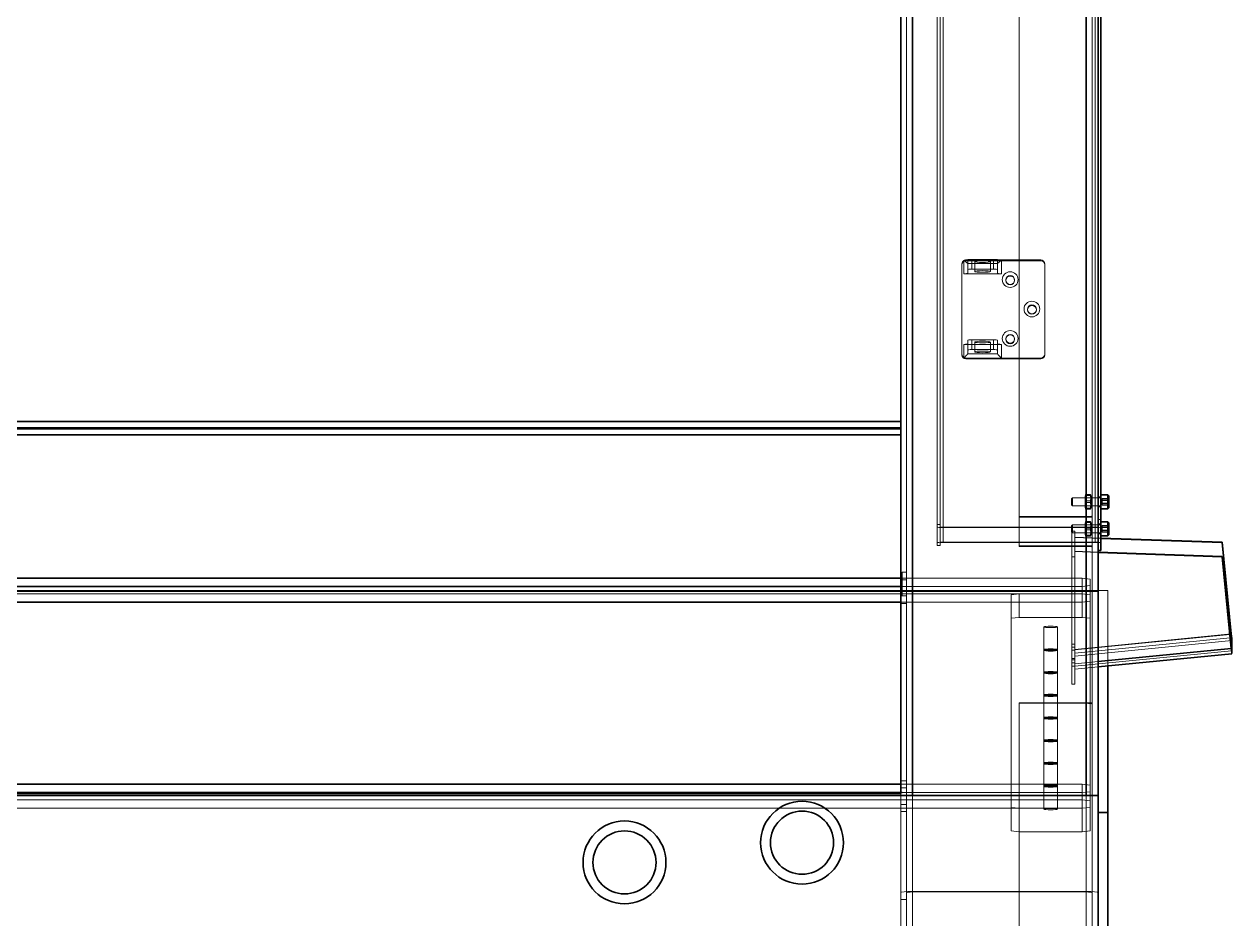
# Model space of a CAD drawing. Header units: millimetres. Extents: x 6115 to 12360, y 7255 to 12668.
# Drawn here: x 6621 to 7233, y 7564 to 8017 of the extents above; entities that cross this region are included whole.
import ezdxf

# ---------------------------------------------------------------- set-up
doc = ezdxf.new("R2010")
doc.units = ezdxf.units.MM
doc.layers.add('外形線', color=7, linetype='Continuous', lineweight=50)

msp = doc.modelspace()

# ---------------------------------------------------------------- linework, layer by layer
at = {"layer": '外形線', "linetype": 'Continuous', "lineweight": 35}
for p, q in [((7071.61, 10324.32), (7071.61, 7626.32)), ((7159.61, 7626.32), (7159.61, 10324.32)), ((7165.61, 10324.95), (7165.61, 7626.32)), ((7167.11, 7750.48), (7167.11, 10236.79)), ((7065.61, 7630.18), (7065.61, 10013.32)), ((6324.61, 7815.93), (7065.61, 7815.93)), ((6324.61, 7815.91), (7065.61, 7815.91)), ((6324.61, 7812.15), (7065.61, 7812.15)), ((6324.61, 7809.16), (7065.61, 7809.16)), ((7167.11, 7778.67), (7170.61, 7778.67)), ((7170.61, 7778.65), (7170.61, 7778.67)), ((7171.11, 7778.17), (7170.61, 7778.67)), ((7170.61, 7771.67), (7170.61, 7778.65)), ((7171.11, 7778.17), (7171.11, 7778.16)), ((7171.11, 7778.16), (7171.11, 7772.17)), ((7167.11, 7771.67), (7170.61, 7771.67)), ((7171.11, 7772.17), (7170.61, 7771.67)), ((7167.11, 7764.97), (7170.61, 7764.97)), ((7170.61, 7757.97), (7170.61, 7764.97)), ((7171.11, 7764.47), (7170.61, 7764.97)), ((7171.11, 7764.47), (7171.11, 7758.47)), ((7167.11, 7757.97), (7170.61, 7757.97)), ((7167.11, 7756.78), (7228.47, 7754.66)), ((7228.47, 7754.5), (7167.11, 7756.62)), ((7171.11, 7758.47), (7170.61, 7757.97)), ((7167.11, 7750.48), (7165.61, 7750.48)), ((7165.61, 7749.67), (7228.47, 7747.5)), ((7228.47, 7747.34), (7165.61, 7749.51)), ((7228.47, 7754.66), (7233.15, 7708.15)), ((7228.47, 7754.66), (7228.47, 7754.5)), ((7233.15, 7707.99), (7228.47, 7754.5)), ((7228.47, 7747.5), (7233.15, 7700.99)), ((7228.47, 7747.5), (7228.47, 7747.34)), ((7233.15, 7700.83), (7228.47, 7747.34)), ((6324.61, 7736.45), (7065.61, 7736.45)), ((7065.61, 7732.27), (6324.61, 7732.27)), ((6324.61, 7724.31), (7065.61, 7724.31)), ((7232.45, 7707.92), (7233.15, 7707.99)), ((7165.61, 7694.12), (7233.15, 7700.83)), ((7233.29, 7706.35), (7232.61, 7706.28)), ((7233.29, 7699.66), (7233.29, 7706.35)), ((7233.44, 7704.87), (7233.44, 7698.18)), ((7165.61, 7691.42), (7233.44, 7698.16)), ((7233.29, 7699.66), (7233.29, 7699.66)), ((7170.61, 7691.91), (7170.61, 7617.63)), ((7066.43, 7627.74), (6323.78, 7627.74)), ((6324.61, 7631.92), (7065.61, 7631.92)), ((7065.61, 7628.06), (7065.61, 7630.18)), ((6224.61, 7626.32), (7165.61, 7626.32)), ((7165.61, 7626.32), (7165.61, 7414.32)), ((7165.61, 7414.32), (7165.61, 7617.63)), ((7165.61, 7617.63), (7170.61, 7617.63)), ((7170.61, 7617.63), (7170.61, 7414.32))]:
    msp.add_line(p, q, dxfattribs=at).dxf.unprotected_set("ltscale", 0)
at = {"layer": '外形線', "linetype": 'Continuous', "lineweight": 18}
for p, q in [((7162.61, 7489.32), (7162.61, 10324.95)), ((7068.61, 10280.74), (7068.61, 7630.18)), ((7125.61, 7752.55), (7125.61, 10282.55)), ((7087.11, 10240.81), (7087.11, 7754.51)), ((7164.11, 7754.51), (7164.11, 10240.81)), ((7084.11, 7753.09), (7084.11, 10239.4)), ((7085.61, 7753.09), (7085.61, 10239.4)), ((7097.61, 7890.84), (7097.61, 7897.53)), ((7098.61, 7897.38), (7098.61, 7897.8)), ((7116.61, 7897.8), (7098.61, 7897.8)), ((7098.61, 7897.38), (7136.61, 7897.38)), ((7099.61, 7896.02), (7099.61, 7897.9)), ((7101.61, 7898.11), (7112.61, 7898.11)), ((7101.61, 7898.11), (7101.61, 7893.14)), ((7103.11, 7896.96), (7103.11, 7891.99)), ((7111.11, 7896.96), (7111.11, 7891.99)), ((7112.61, 7893.14), (7112.61, 7898.11)), ((7114.61, 7897.9), (7114.61, 7896.02)), ((7116.61, 7897.8), (7116.61, 7890.84)), ((7136.61, 7897.8), (7116.61, 7897.8)), ((7136.61, 7897.8), (7136.61, 7897.38)), ((7096.61, 7895.81), (7096.61, 7895.39)), ((7096.61, 7849.64), (7096.61, 7895.39)), ((7097.61, 7890.84), (7116.61, 7890.84)), ((7114.62, 7896.01), (7099.59, 7896.01)), ((7099.61, 7896.02), (7099.61, 7891.05)), ((7114.61, 7896.02), (7099.61, 7896.02)), ((7112.61, 7893.14), (7101.61, 7893.14)), ((7114.61, 7891.05), (7114.61, 7896.02)), ((7138.61, 7895.39), (7138.61, 7895.81)), ((7138.61, 7895.39), (7138.61, 7849.64)), ((7118.86, 7887.44), (7118.86, 7887.67)), ((7123.36, 7887.44), (7123.36, 7887.67)), ((7129.86, 7872.52), (7129.86, 7872.75)), ((7134.36, 7872.52), (7134.36, 7872.75)), ((7116.61, 7855.03), (7097.61, 7855.03)), ((7097.61, 7848.34), (7097.61, 7855.03)), ((7099.61, 7855.24), (7099.61, 7857.12)), ((7099.61, 7855.24), (7099.61, 7850.27)), ((7101.61, 7857.33), (7112.61, 7857.33)), ((7101.61, 7857.33), (7101.61, 7852.36)), ((7103.11, 7856.18), (7103.11, 7851.21)), ((7111.11, 7856.18), (7111.11, 7851.21)), ((7112.61, 7852.36), (7112.61, 7857.33)), ((7114.61, 7857.12), (7114.61, 7855.24)), ((7114.61, 7850.27), (7114.61, 7855.24)), ((7116.61, 7855.03), (7116.61, 7848.07)), ((7118.86, 7857.6), (7118.86, 7857.83)), ((7123.36, 7857.6), (7123.36, 7857.83)), ((7098.61, 7848.07), (7116.61, 7848.07)), ((7098.61, 7848.07), (7098.61, 7847.65)), ((7136.61, 7847.65), (7098.61, 7847.65)), ((7099.61, 7850.27), (7114.61, 7850.27)), ((7112.61, 7852.36), (7101.61, 7852.36)), ((7116.61, 7848.07), (7136.61, 7848.07)), ((7136.61, 7847.65), (7136.61, 7848.07)), ((6324.61, 7812.93), (7065.61, 7812.93)), ((6324.61, 7812.93), (7065.61, 7812.93)), ((6324.61, 7812.35), (7065.61, 7812.35)), ((6324.61, 7812.04), (7065.61, 7812.04)), ((7152.11, 7776.67), (7152.61, 7777.17)), ((7152.11, 7773.67), (7152.11, 7776.67)), ((7152.11, 7776.67), (7152.11, 7776.67)), ((7152.61, 7777.17), (7152.61, 7777.16)), ((7167.11, 7777.17), (7152.61, 7777.17)), ((7152.61, 7777.16), (7152.61, 7773.17)), ((7159.11, 7778.04), (7159.28, 7778.69)), ((7159.11, 7778.04), (7159.11, 7778.02)), ((7159.11, 7778.02), (7159.11, 7772.31)), ((7162.11, 7777.17), (7159.11, 7777.17)), ((7161.79, 7778.87), (7159.42, 7778.87)), ((7161.79, 7778.44), (7159.42, 7778.44)), ((7161.79, 7775.6), (7159.42, 7775.6)), ((7161.79, 7774.75), (7159.42, 7774.75)), ((7162.11, 7778.04), (7161.93, 7778.69)), ((7162.11, 7778.02), (7162.11, 7778.04)), ((7162.11, 7772.31), (7162.11, 7778.02)), ((7167.11, 7777.67), (7165.61, 7777.67)), ((7167.77, 7776.9), (7167.77, 7775.88)), ((7171.11, 7776.9), (7167.77, 7776.9)), ((7171.11, 7776.19), (7167.77, 7776.19)), ((7167.77, 7775.88), (7167.77, 7774.16)), ((7171.11, 7775.88), (7167.77, 7775.88)), ((7171.11, 7774.47), (7167.77, 7774.47)), ((7171.11, 7774.16), (7167.77, 7774.16)), ((7167.77, 7774.16), (7167.77, 7773.45)), ((7152.11, 7773.67), (7152.61, 7773.17)), ((7167.11, 7773.17), (7152.61, 7773.17)), ((7162.11, 7773.17), (7159.11, 7773.17)), ((7159.11, 7772.31), (7159.28, 7771.65)), ((7161.79, 7771.9), (7159.42, 7771.9)), ((7161.79, 7771.48), (7159.42, 7771.48)), ((7162.11, 7772.31), (7161.93, 7771.65)), ((7167.11, 7772.67), (7165.61, 7772.67)), ((7171.11, 7773.45), (7167.77, 7773.45)), ((7085.61, 7763.66), (7084.11, 7763.66)), ((7164.11, 7762.25), (7087.11, 7762.25)), ((7087.11, 7762.09), (7164.11, 7762.09)), ((7125.61, 7767.65), (7159.61, 7767.65)), ((7159.61, 7767.34), (7125.61, 7767.34)), ((7152.11, 7762.97), (7152.61, 7763.47)), ((7152.11, 7759.97), (7152.11, 7762.97)), ((7152.61, 7763.47), (7152.61, 7759.47)), ((7167.11, 7763.47), (7152.61, 7763.47)), ((7159.11, 7764.34), (7159.28, 7764.99)), ((7159.11, 7764.34), (7159.11, 7758.61)), ((7162.11, 7763.47), (7159.11, 7763.47)), ((7161.79, 7765.16), (7159.42, 7765.16)), ((7161.79, 7764.74), (7159.42, 7764.74)), ((7161.79, 7761.89), (7159.42, 7761.89)), ((7162.11, 7764.34), (7161.93, 7764.99)), ((7162.11, 7758.61), (7162.11, 7764.34)), ((7167.11, 7766.27), (7165.61, 7766.27)), ((7167.11, 7763.97), (7165.61, 7763.97)), ((7167.77, 7763.19), (7167.77, 7762.18)), ((7171.11, 7763.19), (7167.77, 7763.19)), ((7171.11, 7762.49), (7167.77, 7762.49)), ((7167.77, 7762.18), (7167.77, 7760.45)), ((7171.11, 7762.18), (7167.77, 7762.18)), ((7152.11, 7759.97), (7152.61, 7759.47)), ((7152.34, 7760.32), (7152.34, 7747.36)), ((7152.34, 7760.32), (7153.84, 7760.32)), ((7167.11, 7759.47), (7152.61, 7759.47)), ((7153.84, 7747.36), (7153.84, 7760.32)), ((7153.84, 7757.08), (7153.84, 7757.23)), ((7153.84, 7757.23), (7167.11, 7756.78)), ((7167.11, 7756.62), (7153.84, 7757.08)), ((7162.11, 7759.47), (7159.11, 7759.47)), ((7159.11, 7758.61), (7159.28, 7757.95)), ((7161.79, 7761.05), (7159.42, 7761.05)), ((7161.79, 7758.2), (7159.42, 7758.2)), ((7161.79, 7757.78), (7159.42, 7757.78)), ((7162.11, 7758.61), (7161.93, 7757.95)), ((7167.11, 7758.97), (7165.61, 7758.97)), ((7171.11, 7760.77), (7167.77, 7760.77)), ((7167.77, 7760.45), (7167.77, 7759.75)), ((7171.11, 7760.45), (7167.77, 7760.45)), ((7171.11, 7759.75), (7167.77, 7759.75)), ((7085.61, 7753.09), (7084.11, 7753.09)), ((7087.11, 7754.66), (7164.11, 7754.66)), ((7164.11, 7754.51), (7087.11, 7754.51)), ((7159.61, 7752.86), (7125.61, 7752.86)), ((7125.61, 7752.55), (7159.61, 7752.55)), ((7153.84, 7749.92), (7153.84, 7750.07)), ((7153.84, 7750.07), (7165.61, 7749.67)), ((7165.61, 7749.51), (7153.84, 7749.92)), ((7152.34, 7747.36), (7152.34, 7682.71)), ((7152.34, 7747.36), (7153.84, 7747.36)), ((7153.84, 7682.71), (7153.84, 7747.36)), ((7066.41, 7739.44), (7068.61, 7739.44)), ((7066.41, 7739.44), (7066.41, 7727.5)), ((7065.61, 7736.45), (7157.61, 7736.45)), ((7068.61, 7735.57), (7065.61, 7735.57)), ((7157.61, 7732.27), (7065.61, 7732.27)), ((7157.61, 7732.27), (7157.61, 7736.45)), ((7157.61, 7736.45), (7161.61, 7736.03)), ((7161.61, 7732.69), (7157.61, 7732.27)), ((7157.61, 7732.27), (7157.61, 7724.31)), ((7161.61, 7736.03), (7161.61, 7732.69)), ((7161.61, 7724.73), (7161.61, 7732.69)), ((6224.61, 7730.27), (7165.61, 7730.27)), ((7165.61, 7729.75), (6224.61, 7729.75)), ((7157.61, 7728.5), (6230.61, 7728.5)), ((7066.41, 7727.5), (7068.61, 7727.5)), ((7121.61, 7728.08), (7125.61, 7728.5)), ((7121.61, 7620.2), (7121.61, 7728.08)), ((7125.61, 7728.5), (7157.61, 7728.5)), ((7125.61, 7728.5), (7125.61, 7716.56)), ((7161.61, 7728.08), (7157.61, 7728.5)), ((7157.61, 7728.5), (7161.61, 7728.08)), ((7170.61, 7730.27), (7165.61, 7730.27)), ((7170.61, 7730.27), (7170.61, 7691.91)), ((7065.61, 7724.31), (7157.61, 7724.31)), ((7065.61, 7723.63), (7068.61, 7723.63)), ((7157.61, 7724.31), (7161.61, 7724.73)), ((7157.61, 7716.56), (7157.61, 7724.31)), ((7161.61, 7724.73), (7161.61, 7631.51)), ((7125.61, 7716.56), (7121.61, 7716.14)), ((7157.61, 7716.56), (7125.61, 7716.56)), ((7161.61, 7716.14), (7157.61, 7716.56)), ((7138.21, 7700.27), (7138.21, 7711.77)), ((7145.01, 7700.27), (7145.01, 7711.77)), ((7233.15, 7708.15), (7153.84, 7700.26)), ((7153.84, 7700.11), (7232.45, 7707.92)), ((7152.34, 7703.03), (7153.84, 7703.03)), ((7152.34, 7701.46), (7153.84, 7701.46)), ((7232.61, 7706.28), (7153.84, 7698.45)), ((7153.84, 7696.95), (7233.44, 7704.87)), ((7233.15, 7700.99), (7153.84, 7693.1)), ((7138.21, 7688.77), (7138.21, 7700.27)), ((7145.01, 7688.77), (7145.01, 7700.27)), ((7152.34, 7699.89), (7153.84, 7699.89)), ((7152.34, 7695.67), (7153.84, 7695.67)), ((7152.34, 7695.03), (7153.84, 7695.03)), ((7153.84, 7691.76), (7233.29, 7699.66)), ((7153.84, 7691.75), (7233.29, 7699.65)), ((7233.44, 7698.18), (7153.84, 7690.26)), ((7138.21, 7677.28), (7138.21, 7688.77)), ((7145.01, 7677.28), (7145.01, 7688.77)), ((7152.34, 7693.46), (7153.84, 7693.46)), ((7152.34, 7691.89), (7153.84, 7691.89)), ((7153.84, 7692.95), (7165.61, 7694.12)), ((7153.84, 7690.25), (7165.61, 7691.42)), ((7152.34, 7682.71), (7153.84, 7682.71)), ((7138.21, 7665.78), (7138.21, 7677.28)), ((7145.01, 7665.78), (7145.01, 7677.28)), ((7125.61, 7672.99), (7125.61, 7673.3)), ((7125.61, 7673.3), (7159.61, 7673.3)), ((7125.61, 7619.79), (7125.61, 7672.99)), ((7159.61, 7672.99), (7125.61, 7672.99)), ((7138.21, 7654.28), (7138.21, 7665.78)), ((7145.01, 7654.28), (7145.01, 7665.78)), ((7138.21, 7642.78), (7138.21, 7654.28)), ((7145.01, 7642.78), (7145.01, 7654.28)), ((7138.21, 7631.28), (7138.21, 7642.78)), ((7145.01, 7631.28), (7145.01, 7642.78)), ((7068.61, 7633.76), (7065.61, 7633.76)), ((6324.61, 7627.37), (7065.61, 7627.37)), ((6324.61, 7627.05), (7065.61, 7627.05)), ((7065.61, 7631.92), (7157.61, 7631.92)), ((7065.61, 7630.18), (7068.61, 7630.18)), ((7065.61, 7618.12), (7065.61, 7628.06)), ((7157.61, 7627.74), (7066.43, 7627.74)), ((7068.61, 7630.18), (7068.61, 7618.12)), ((7138.21, 7619.35), (7138.21, 7631.28)), ((7145.01, 7619.35), (7145.01, 7631.28)), ((7157.61, 7627.74), (7157.61, 7631.92)), ((7157.61, 7631.92), (7161.61, 7631.51)), ((7161.61, 7628.16), (7157.61, 7627.74)), ((7157.61, 7627.74), (7157.61, 7619.79)), ((7161.61, 7631.51), (7161.61, 7628.16)), ((7161.61, 7620.2), (7161.61, 7628.16)), ((7157.61, 7623.97), (6230.61, 7623.97)), ((7065.61, 7621.69), (7068.61, 7621.69)), ((7071.61, 7626.32), (7071.61, 7489.32)), ((7161.61, 7623.55), (7157.61, 7623.97)), ((7159.61, 7489.32), (7159.61, 7626.32)), ((6230.61, 7619.79), (7157.61, 7619.79)), ((7065.61, 7489.32), (7065.61, 7618.12)), ((7065.61, 7618.12), (7068.61, 7618.12)), ((7068.61, 7618.12), (7068.61, 7489.32)), ((7121.61, 7620.2), (7121.61, 7608.27)), ((7125.61, 7619.79), (7121.61, 7620.2)), ((7157.61, 7619.79), (7125.61, 7619.79)), ((7125.61, 7607.85), (7125.61, 7619.79)), ((7157.61, 7619.79), (7161.61, 7620.2)), ((7161.61, 7620.2), (7157.61, 7619.79)), ((7157.61, 7619.79), (7157.61, 7607.85)), ((7161.61, 7608.27), (7161.61, 7620.2)), ((7121.61, 7608.27), (7125.61, 7607.85)), ((7125.61, 7489), (7125.61, 7607.85)), ((7125.61, 7607.85), (7157.61, 7607.85)), ((7157.61, 7607.85), (7161.61, 7608.27)), ((7068.61, 7573.46), (7065.61, 7573.46)), ((7071.61, 7577.64), (7159.61, 7577.64)), ((7159.61, 7577.33), (7071.61, 7577.33))]:
    msp.add_line(p, q, dxfattribs=at).dxf.unprotected_set("ltscale", 0)
for points in [[(7097.78, 7897.62), (7097.77, 7897.62), (7097.77, 7897.62), (7097.76, 7897.61), (7097.75, 7897.61), (7097.74, 7897.61), (7097.74, 7897.6), (7097.73, 7897.6), (7097.72, 7897.59), (7097.71, 7897.59), (7097.71, 7897.59), (7097.7, 7897.58), (7097.69, 7897.58), (7097.68, 7897.58), (7097.68, 7897.57), (7097.67, 7897.57), (7097.66, 7897.56), (7097.66, 7897.56), (7097.65, 7897.56), (7097.64, 7897.55), (7097.63, 7897.55), (7097.63, 7897.54), (7097.62, 7897.54), (7097.61, 7897.54), (7097.61, 7897.53)], [(7098.61, 7897.8), (7098.57, 7897.8), (7098.54, 7897.8), (7098.5, 7897.8), (7098.47, 7897.79), (7098.43, 7897.79), (7098.4, 7897.79), (7098.36, 7897.78), (7098.33, 7897.78), (7098.29, 7897.77), (7098.26, 7897.77), (7098.22, 7897.76), (7098.19, 7897.75), (7098.16, 7897.75), (7098.12, 7897.74), (7098.09, 7897.73), (7098.05, 7897.72), (7098.02, 7897.71), (7097.98, 7897.7), (7097.95, 7897.69), (7097.92, 7897.68), (7097.88, 7897.66), (7097.85, 7897.65), (7097.82, 7897.64), (7097.78, 7897.62)], [(7099.61, 7896.02), (7099.6, 7896.01), (7099.58, 7896.01), (7099.56, 7896.02), (7099.52, 7896.04), (7099.48, 7896.07), (7099.42, 7896.11), (7099.36, 7896.16), (7099.3, 7896.21), (7099.22, 7896.28), (7099.15, 7896.34), (7099.06, 7896.41), (7098.98, 7896.49), (7098.89, 7896.57), (7098.8, 7896.65), (7098.7, 7896.74), (7098.61, 7896.83), (7098.51, 7896.93), (7098.41, 7897.02), (7098.3, 7897.12), (7098.2, 7897.22), (7098.1, 7897.32), (7097.99, 7897.42), (7097.89, 7897.52), (7097.78, 7897.62)], [(7116.61, 7897.8), (7116.49, 7897.69), (7116.38, 7897.58), (7116.27, 7897.46), (7116.15, 7897.36), (7116.04, 7897.25), (7115.93, 7897.14), (7115.82, 7897.04), (7115.72, 7896.94), (7115.61, 7896.84), (7115.51, 7896.74), (7115.41, 7896.65), (7115.31, 7896.56), (7115.21, 7896.47), (7115.12, 7896.39), (7115.03, 7896.32), (7114.95, 7896.25), (7114.88, 7896.19), (7114.81, 7896.13), (7114.75, 7896.09), (7114.7, 7896.05), (7114.66, 7896.02), (7114.63, 7896.01), (7114.61, 7896.01), (7114.61, 7896.02)], [(7097.61, 7848.34), (7097.61, 7848.34), (7097.62, 7848.33), (7097.63, 7848.33), (7097.63, 7848.32), (7097.64, 7848.32), (7097.65, 7848.32), (7097.66, 7848.31), (7097.66, 7848.31), (7097.67, 7848.3), (7097.68, 7848.3), (7097.68, 7848.3), (7097.69, 7848.29), (7097.7, 7848.29), (7097.71, 7848.28), (7097.71, 7848.28), (7097.72, 7848.28), (7097.73, 7848.27), (7097.74, 7848.27), (7097.74, 7848.27), (7097.75, 7848.26), (7097.76, 7848.26), (7097.77, 7848.26), (7097.77, 7848.25), (7097.78, 7848.25)], [(7099.61, 7850.27), (7099.6, 7850.25), (7099.58, 7850.22), (7099.56, 7850.18), (7099.52, 7850.13), (7099.48, 7850.07), (7099.42, 7850), (7099.36, 7849.93), (7099.3, 7849.85), (7099.22, 7849.77), (7099.15, 7849.68), (7099.06, 7849.59), (7098.98, 7849.49), (7098.89, 7849.4), (7098.8, 7849.3), (7098.7, 7849.2), (7098.61, 7849.09), (7098.51, 7848.99), (7098.41, 7848.89), (7098.3, 7848.78), (7098.2, 7848.67), (7098.1, 7848.57), (7097.99, 7848.46), (7097.89, 7848.36), (7097.78, 7848.25)], [(7097.78, 7848.25), (7097.82, 7848.24), (7097.85, 7848.22), (7097.88, 7848.21), (7097.92, 7848.2), (7097.95, 7848.18), (7097.98, 7848.17), (7098.02, 7848.16), (7098.05, 7848.15), (7098.09, 7848.14), (7098.12, 7848.13), (7098.16, 7848.12), (7098.19, 7848.12), (7098.22, 7848.11), (7098.26, 7848.1), (7098.29, 7848.1), (7098.33, 7848.09), (7098.36, 7848.09), (7098.4, 7848.08), (7098.43, 7848.08), (7098.47, 7848.08), (7098.5, 7848.08), (7098.54, 7848.07), (7098.57, 7848.07), (7098.61, 7848.07)], [(7116.61, 7848.07), (7116.49, 7848.19), (7116.38, 7848.3), (7116.27, 7848.41), (7116.15, 7848.53), (7116.04, 7848.64), (7115.93, 7848.75), (7115.82, 7848.87), (7115.72, 7848.98), (7115.61, 7849.09), (7115.51, 7849.2), (7115.41, 7849.31), (7115.31, 7849.41), (7115.21, 7849.52), (7115.12, 7849.62), (7115.03, 7849.71), (7114.95, 7849.81), (7114.88, 7849.89), (7114.81, 7849.97), (7114.75, 7850.05), (7114.7, 7850.11), (7114.66, 7850.17), (7114.63, 7850.21), (7114.61, 7850.25), (7114.61, 7850.27)], [(7159.42, 7775.6), (7159.4, 7775.75), (7159.37, 7775.9), (7159.35, 7776.04), (7159.34, 7776.19), (7159.32, 7776.32), (7159.31, 7776.46), (7159.3, 7776.59), (7159.29, 7776.72), (7159.28, 7776.85), (7159.28, 7776.98), (7159.28, 7777.1), (7159.28, 7777.23), (7159.28, 7777.36), (7159.28, 7777.48), (7159.28, 7777.61), (7159.29, 7777.74), (7159.3, 7777.87), (7159.31, 7778), (7159.32, 7778.14), (7159.34, 7778.28), (7159.35, 7778.42), (7159.37, 7778.56), (7159.4, 7778.71), (7159.42, 7778.87)], [(7159.42, 7778.87), (7159.4, 7778.85), (7159.37, 7778.83), (7159.35, 7778.81), (7159.34, 7778.79), (7159.32, 7778.77), (7159.31, 7778.75), (7159.3, 7778.74), (7159.29, 7778.72), (7159.28, 7778.7), (7159.28, 7778.69), (7159.28, 7778.67), (7159.28, 7778.65), (7159.28, 7778.64), (7159.28, 7778.62), (7159.28, 7778.61), (7159.29, 7778.59), (7159.3, 7778.57), (7159.31, 7778.55), (7159.32, 7778.54), (7159.34, 7778.52), (7159.35, 7778.5), (7159.37, 7778.48), (7159.4, 7778.46), (7159.42, 7778.44)], [(7159.42, 7778.44), (7159.4, 7778.27), (7159.37, 7778.1), (7159.35, 7777.94), (7159.34, 7777.78), (7159.32, 7777.62), (7159.31, 7777.47), (7159.3, 7777.32), (7159.29, 7777.17), (7159.28, 7777.03), (7159.28, 7776.88), (7159.28, 7776.74), (7159.28, 7776.6), (7159.28, 7776.45), (7159.28, 7776.31), (7159.28, 7776.17), (7159.29, 7776.02), (7159.3, 7775.87), (7159.31, 7775.72), (7159.32, 7775.57), (7159.34, 7775.42), (7159.35, 7775.26), (7159.37, 7775.09), (7159.4, 7774.93), (7159.42, 7774.75)], [(7159.42, 7771.9), (7159.4, 7772.08), (7159.37, 7772.25), (7159.35, 7772.41), (7159.34, 7772.57), (7159.32, 7772.73), (7159.31, 7772.88), (7159.3, 7773.03), (7159.29, 7773.17), (7159.28, 7773.32), (7159.28, 7773.46), (7159.28, 7773.61), (7159.28, 7773.75), (7159.28, 7773.89), (7159.28, 7774.04), (7159.28, 7774.18), (7159.29, 7774.33), (7159.3, 7774.47), (7159.31, 7774.62), (7159.32, 7774.77), (7159.34, 7774.93), (7159.35, 7775.09), (7159.37, 7775.25), (7159.4, 7775.42), (7159.42, 7775.6)], [(7159.42, 7774.75), (7159.4, 7774.6), (7159.37, 7774.45), (7159.35, 7774.3), (7159.34, 7774.16), (7159.32, 7774.02), (7159.31, 7773.89), (7159.3, 7773.76), (7159.29, 7773.63), (7159.28, 7773.5), (7159.28, 7773.37), (7159.28, 7773.24), (7159.28, 7773.12), (7159.28, 7772.99), (7159.28, 7772.86), (7159.28, 7772.74), (7159.29, 7772.61), (7159.3, 7772.48), (7159.31, 7772.34), (7159.32, 7772.21), (7159.34, 7772.07), (7159.35, 7771.93), (7159.37, 7771.79), (7159.4, 7771.64), (7159.42, 7771.48)], [(7161.79, 7778.44), (7161.82, 7778.46), (7161.84, 7778.48), (7161.86, 7778.5), (7161.87, 7778.52), (7161.89, 7778.54), (7161.9, 7778.55), (7161.91, 7778.57), (7161.92, 7778.59), (7161.93, 7778.61), (7161.93, 7778.62), (7161.93, 7778.64), (7161.94, 7778.65), (7161.93, 7778.67), (7161.93, 7778.69), (7161.93, 7778.7), (7161.92, 7778.72), (7161.91, 7778.74), (7161.9, 7778.75), (7161.89, 7778.77), (7161.87, 7778.79), (7161.86, 7778.81), (7161.84, 7778.83), (7161.82, 7778.85), (7161.79, 7778.87)], [(7161.79, 7778.87), (7161.82, 7778.71), (7161.84, 7778.56), (7161.86, 7778.42), (7161.87, 7778.28), (7161.89, 7778.14), (7161.9, 7778), (7161.91, 7777.87), (7161.92, 7777.74), (7161.93, 7777.61), (7161.93, 7777.48), (7161.93, 7777.36), (7161.94, 7777.23), (7161.93, 7777.1), (7161.93, 7776.98), (7161.93, 7776.85), (7161.92, 7776.72), (7161.91, 7776.59), (7161.9, 7776.46), (7161.89, 7776.32), (7161.87, 7776.19), (7161.86, 7776.04), (7161.84, 7775.9), (7161.82, 7775.75), (7161.79, 7775.6)], [(7161.79, 7774.75), (7161.82, 7774.93), (7161.84, 7775.09), (7161.86, 7775.26), (7161.87, 7775.42), (7161.89, 7775.57), (7161.9, 7775.72), (7161.91, 7775.87), (7161.92, 7776.02), (7161.93, 7776.17), (7161.93, 7776.31), (7161.93, 7776.45), (7161.94, 7776.6), (7161.93, 7776.74), (7161.93, 7776.88), (7161.93, 7777.03), (7161.92, 7777.17), (7161.91, 7777.32), (7161.9, 7777.47), (7161.89, 7777.62), (7161.87, 7777.78), (7161.86, 7777.94), (7161.84, 7778.1), (7161.82, 7778.27), (7161.79, 7778.44)], [(7161.79, 7775.6), (7161.82, 7775.42), (7161.84, 7775.25), (7161.86, 7775.09), (7161.87, 7774.93), (7161.89, 7774.77), (7161.9, 7774.62), (7161.91, 7774.47), (7161.92, 7774.33), (7161.93, 7774.18), (7161.93, 7774.04), (7161.93, 7773.89), (7161.94, 7773.75), (7161.93, 7773.61), (7161.93, 7773.46), (7161.93, 7773.32), (7161.92, 7773.17), (7161.91, 7773.03), (7161.9, 7772.88), (7161.89, 7772.73), (7161.87, 7772.57), (7161.86, 7772.41), (7161.84, 7772.25), (7161.82, 7772.08), (7161.79, 7771.9)], [(7161.79, 7771.48), (7161.82, 7771.64), (7161.84, 7771.79), (7161.86, 7771.93), (7161.87, 7772.07), (7161.89, 7772.21), (7161.9, 7772.34), (7161.91, 7772.48), (7161.92, 7772.61), (7161.93, 7772.74), (7161.93, 7772.86), (7161.93, 7772.99), (7161.94, 7773.12), (7161.93, 7773.24), (7161.93, 7773.37), (7161.93, 7773.5), (7161.92, 7773.63), (7161.91, 7773.76), (7161.9, 7773.89), (7161.89, 7774.02), (7161.87, 7774.16), (7161.86, 7774.3), (7161.84, 7774.45), (7161.82, 7774.6), (7161.79, 7774.75)], [(7159.42, 7771.48), (7159.4, 7771.5), (7159.37, 7771.52), (7159.35, 7771.54), (7159.34, 7771.56), (7159.32, 7771.58), (7159.31, 7771.59), (7159.3, 7771.61), (7159.29, 7771.63), (7159.28, 7771.64), (7159.28, 7771.66), (7159.28, 7771.68), (7159.28, 7771.69), (7159.28, 7771.71), (7159.28, 7771.73), (7159.28, 7771.74), (7159.29, 7771.76), (7159.3, 7771.78), (7159.31, 7771.79), (7159.32, 7771.81), (7159.34, 7771.83), (7159.35, 7771.85), (7159.37, 7771.86), (7159.4, 7771.88), (7159.42, 7771.9)], [(7161.79, 7771.9), (7161.82, 7771.88), (7161.84, 7771.86), (7161.86, 7771.85), (7161.87, 7771.83), (7161.89, 7771.81), (7161.9, 7771.79), (7161.91, 7771.78), (7161.92, 7771.76), (7161.93, 7771.74), (7161.93, 7771.73), (7161.93, 7771.71), (7161.94, 7771.69), (7161.93, 7771.68), (7161.93, 7771.66), (7161.93, 7771.64), (7161.92, 7771.63), (7161.91, 7771.61), (7161.9, 7771.59), (7161.89, 7771.58), (7161.87, 7771.56), (7161.86, 7771.54), (7161.84, 7771.52), (7161.82, 7771.5), (7161.79, 7771.48)], [(7159.42, 7761.89), (7159.4, 7762.05), (7159.37, 7762.2), (7159.35, 7762.34), (7159.34, 7762.48), (7159.32, 7762.62), (7159.31, 7762.76), (7159.3, 7762.89), (7159.29, 7763.02), (7159.28, 7763.15), (7159.28, 7763.28), (7159.28, 7763.4), (7159.28, 7763.53), (7159.28, 7763.66), (7159.28, 7763.78), (7159.28, 7763.91), (7159.29, 7764.04), (7159.3, 7764.17), (7159.31, 7764.3), (7159.32, 7764.44), (7159.34, 7764.57), (7159.35, 7764.72), (7159.37, 7764.86), (7159.4, 7765.01), (7159.42, 7765.16)], [(7159.42, 7765.16), (7159.4, 7765.14), (7159.37, 7765.12), (7159.35, 7765.11), (7159.34, 7765.09), (7159.32, 7765.07), (7159.31, 7765.05), (7159.3, 7765.04), (7159.29, 7765.02), (7159.28, 7765), (7159.28, 7764.99), (7159.28, 7764.97), (7159.28, 7764.95), (7159.28, 7764.94), (7159.28, 7764.92), (7159.28, 7764.9), (7159.29, 7764.89), (7159.3, 7764.87), (7159.31, 7764.85), (7159.32, 7764.84), (7159.34, 7764.82), (7159.35, 7764.8), (7159.37, 7764.78), (7159.4, 7764.76), (7159.42, 7764.74)], [(7159.42, 7764.74), (7159.4, 7764.57), (7159.37, 7764.4), (7159.35, 7764.23), (7159.34, 7764.08), (7159.32, 7763.92), (7159.31, 7763.77), (7159.3, 7763.62), (7159.29, 7763.47), (7159.28, 7763.33), (7159.28, 7763.18), (7159.28, 7763.04), (7159.28, 7762.9), (7159.28, 7762.75), (7159.28, 7762.61), (7159.28, 7762.47), (7159.29, 7762.32), (7159.3, 7762.17), (7159.31, 7762.02), (7159.32, 7761.87), (7159.34, 7761.72), (7159.35, 7761.56), (7159.37, 7761.39), (7159.4, 7761.22), (7159.42, 7761.05)], [(7159.42, 7758.2), (7159.4, 7758.38), (7159.37, 7758.55), (7159.35, 7758.71), (7159.34, 7758.87), (7159.32, 7759.02), (7159.31, 7759.18), (7159.3, 7759.33), (7159.29, 7759.47), (7159.28, 7759.62), (7159.28, 7759.76), (7159.28, 7759.91), (7159.28, 7760.05), (7159.28, 7760.19), (7159.28, 7760.33), (7159.28, 7760.48), (7159.29, 7760.62), (7159.3, 7760.77), (7159.31, 7760.92), (7159.32, 7761.07), (7159.34, 7761.23), (7159.35, 7761.39), (7159.37, 7761.55), (7159.4, 7761.72), (7159.42, 7761.89)], [(7161.79, 7764.74), (7161.82, 7764.76), (7161.84, 7764.78), (7161.86, 7764.8), (7161.87, 7764.82), (7161.89, 7764.84), (7161.9, 7764.85), (7161.91, 7764.87), (7161.92, 7764.89), (7161.93, 7764.9), (7161.93, 7764.92), (7161.93, 7764.94), (7161.94, 7764.95), (7161.93, 7764.97), (7161.93, 7764.99), (7161.93, 7765), (7161.92, 7765.02), (7161.91, 7765.04), (7161.9, 7765.05), (7161.89, 7765.07), (7161.87, 7765.09), (7161.86, 7765.11), (7161.84, 7765.12), (7161.82, 7765.14), (7161.79, 7765.16)], [(7161.79, 7765.16), (7161.82, 7765.01), (7161.84, 7764.86), (7161.86, 7764.72), (7161.87, 7764.57), (7161.89, 7764.44), (7161.9, 7764.3), (7161.91, 7764.17), (7161.92, 7764.04), (7161.93, 7763.91), (7161.93, 7763.78), (7161.93, 7763.66), (7161.94, 7763.53), (7161.93, 7763.4), (7161.93, 7763.28), (7161.93, 7763.15), (7161.92, 7763.02), (7161.91, 7762.89), (7161.9, 7762.76), (7161.89, 7762.62), (7161.87, 7762.48), (7161.86, 7762.34), (7161.84, 7762.2), (7161.82, 7762.05), (7161.79, 7761.89)], [(7161.79, 7761.05), (7161.82, 7761.22), (7161.84, 7761.39), (7161.86, 7761.56), (7161.87, 7761.72), (7161.89, 7761.87), (7161.9, 7762.02), (7161.91, 7762.17), (7161.92, 7762.32), (7161.93, 7762.47), (7161.93, 7762.61), (7161.93, 7762.75), (7161.94, 7762.9), (7161.93, 7763.04), (7161.93, 7763.18), (7161.93, 7763.33), (7161.92, 7763.47), (7161.91, 7763.62), (7161.9, 7763.77), (7161.89, 7763.92), (7161.87, 7764.08), (7161.86, 7764.23), (7161.84, 7764.4), (7161.82, 7764.57), (7161.79, 7764.74)], [(7161.79, 7761.89), (7161.82, 7761.72), (7161.84, 7761.55), (7161.86, 7761.39), (7161.87, 7761.23), (7161.89, 7761.07), (7161.9, 7760.92), (7161.91, 7760.77), (7161.92, 7760.62), (7161.93, 7760.48), (7161.93, 7760.33), (7161.93, 7760.19), (7161.94, 7760.05), (7161.93, 7759.91), (7161.93, 7759.76), (7161.93, 7759.62), (7161.92, 7759.47), (7161.91, 7759.33), (7161.9, 7759.18), (7161.89, 7759.02), (7161.87, 7758.87), (7161.86, 7758.71), (7161.84, 7758.55), (7161.82, 7758.38), (7161.79, 7758.2)], [(7159.42, 7761.05), (7159.4, 7760.9), (7159.37, 7760.75), (7159.35, 7760.6), (7159.34, 7760.46), (7159.32, 7760.32), (7159.31, 7760.19), (7159.3, 7760.05), (7159.29, 7759.92), (7159.28, 7759.8), (7159.28, 7759.67), (7159.28, 7759.54), (7159.28, 7759.41), (7159.28, 7759.29), (7159.28, 7759.16), (7159.28, 7759.03), (7159.29, 7758.9), (7159.3, 7758.77), (7159.31, 7758.64), (7159.32, 7758.51), (7159.34, 7758.37), (7159.35, 7758.23), (7159.37, 7758.08), (7159.4, 7757.93), (7159.42, 7757.78)], [(7159.42, 7757.78), (7159.4, 7757.8), (7159.37, 7757.82), (7159.35, 7757.84), (7159.34, 7757.86), (7159.32, 7757.87), (7159.31, 7757.89), (7159.3, 7757.91), (7159.29, 7757.93), (7159.28, 7757.94), (7159.28, 7757.96), (7159.28, 7757.97), (7159.28, 7757.99), (7159.28, 7758.01), (7159.28, 7758.02), (7159.28, 7758.04), (7159.29, 7758.06), (7159.3, 7758.07), (7159.31, 7758.09), (7159.32, 7758.11), (7159.34, 7758.13), (7159.35, 7758.14), (7159.37, 7758.16), (7159.4, 7758.18), (7159.42, 7758.2)], [(7161.79, 7757.78), (7161.82, 7757.93), (7161.84, 7758.08), (7161.86, 7758.23), (7161.87, 7758.37), (7161.89, 7758.51), (7161.9, 7758.64), (7161.91, 7758.77), (7161.92, 7758.9), (7161.93, 7759.03), (7161.93, 7759.16), (7161.93, 7759.29), (7161.94, 7759.41), (7161.93, 7759.54), (7161.93, 7759.67), (7161.93, 7759.8), (7161.92, 7759.92), (7161.91, 7760.05), (7161.9, 7760.19), (7161.89, 7760.32), (7161.87, 7760.46), (7161.86, 7760.6), (7161.84, 7760.75), (7161.82, 7760.9), (7161.79, 7761.05)], [(7161.79, 7758.2), (7161.82, 7758.18), (7161.84, 7758.16), (7161.86, 7758.14), (7161.87, 7758.13), (7161.89, 7758.11), (7161.9, 7758.09), (7161.91, 7758.07), (7161.92, 7758.06), (7161.93, 7758.04), (7161.93, 7758.02), (7161.93, 7758.01), (7161.94, 7757.99), (7161.93, 7757.97), (7161.93, 7757.96), (7161.93, 7757.94), (7161.92, 7757.93), (7161.91, 7757.91), (7161.9, 7757.89), (7161.89, 7757.87), (7161.87, 7757.86), (7161.86, 7757.84), (7161.84, 7757.82), (7161.82, 7757.8), (7161.79, 7757.78)]]:
    msp.add_lwpolyline(points, dxfattribs=at).dxf.unprotected_set("ltscale", 0)
at = {"layer": '外形線', "linetype": 'Continuous', "lineweight": 35}
for centre, radius in [((7015.61, 7602.32), 21), ((7015.61, 7602.32), 16), ((6925.61, 7592.32), 21), ((6925.61, 7592.32), 16)]:
    msp.add_circle(centre, radius, dxfattribs=at).dxf.unprotected_set("ltscale", 0)
at = {"layer": '外形線', "linetype": 'Continuous', "lineweight": 18}
for centre, major_axis, ratio, start_param, end_param in [((7098.61, 7895.81), (-1.73, -1), 0.997257, 4.712389, 5.759587), ((7098.61, 7895.39), (-2, 0), 0.994522, 4.712389, 6.283185), ((7101.61, 7897.9), (-2, 0), 0.104528, 4.712389, 6.283185), ((7112.61, 7897.9), (2, 0), 0.104528, 0, 1.570796), ((7136.61, 7895.81), (2, 0), 0.994522, 0, 1.570796), ((7136.61, 7895.39), (2, 0), 0.994522, 0, 1.570796), ((7097.61, 7891.05), (2, 0), 0.104528, 4.712389, 6.283185), ((7101.61, 7892.93), (-2, 0), 0.104528, 4.712389, 6.283185), ((7112.61, 7892.93), (2, 0), 0.104528, 0, 1.570796), ((7116.61, 7891.05), (-2, 0), 0.104528, 0, 1.570796), ((7097.61, 7855.24), (2, 0), 0.104528, 4.712389, 6.283185), ((7101.61, 7857.12), (-2, 0), 0.104528, 4.712389, 6.283185), ((7112.61, 7857.12), (2, 0), 0.104528, 0, 1.570796), ((7116.61, 7855.24), (-2, 0), 0.104528, 0, 1.570796), ((7098.61, 7850.06), (-2, 0), 0.994522, 0, 1.047198), ((7098.61, 7849.64), (-2, 0), 0.994522, 0, 1.570796), ((7101.61, 7852.15), (-2, 0), 0.104528, 4.712389, 6.283185), ((7112.61, 7852.15), (2, 0), 0.104528, 0, 1.570796), ((7136.61, 7850.06), (2, 0), 0.994522, 4.712389, 6.283185), ((7136.61, 7849.64), (2, 0), 0.994522, 4.712389, 6.283185), ((7159.61, 7767.96), (3, 0), 0.104528, 4.712389, 6.283185), ((7087.11, 7762.41), (-3, 0), 0.104528, 0, 1.570796), ((7087.11, 7762.41), (-1.5, 0), 0.104528, 0, 1.570796), ((7159.61, 7767.96), (-6, 0), 0.104528, 1.570796, 2.094395), ((7164.11, 7762.41), (1.5, 0), 0.104528, 4.712389, 6.283185), ((7164.11, 7762.41), (3, 0), 0.104528, 4.712389, 6.283185), ((7087.11, 7754.35), (-3, 0), 0.104528, 4.712389, 6.283185), ((7087.11, 7754.35), (-1.5, 0), 0.104528, 4.712389, 6.283185), ((7159.61, 7752.24), (-6, 0), 0.104528, 4.18879, 4.712389), ((7159.61, 7752.24), (3, 0), 0.104528, 0, 1.570796), ((7164.11, 7754.35), (3, 0), 0.104528, 0, 1.570796), ((7164.11, 7754.35), (1.5, 0), 0.104528, 0, 1.570796), ((7071.61, 7739.12), (-6, 0), 0.104528, 5.759587, 6.283185), ((7071.61, 7727.19), (-6, 0), 0.104528, 5.759587, 6.283185), ((7159.61, 7672.68), (6, 0), 0.104528, 1.047198, 1.570796), ((7159.61, 7672.68), (3, 0), 0.104528, 0, 1.570796), ((7071.61, 7577.01), (-6, 0), 0.104528, 4.712389, 6.283185), ((7071.61, 7577.01), (-3, 0), 0.104528, 4.712389, 6.283185), ((7159.61, 7577.01), (6, 0), 0.104528, 0, 1.570796), ((7159.61, 7577.01), (3, 0), 0.104528, 0, 1.570796)]:
    msp.add_ellipse(centre, major_axis=major_axis, ratio=ratio, start_param=start_param, end_param=end_param, dxfattribs=at).dxf.unprotected_set("ltscale", 0)
for centre, major_axis, ratio in [((7107.11, 7896.96), (4, 0), 0.104528), ((7107.11, 7891.99), (4, 0), 0.104528), ((7121.11, 7887.85), (4, 0), 0.994522), ((7121.11, 7887.67), (2.25, 0), 0.994522), ((7121.11, 7887.44), (2.25, 0), 0.994522), ((7132.11, 7872.94), (4, 0), 0.994522), ((7132.11, 7872.75), (2.25, 0), 0.994522), ((7132.11, 7872.52), (2.25, 0), 0.994522), ((7121.11, 7858.02), (4, 0), 0.994522), ((7121.11, 7857.83), (2.25, 0), 0.994522), ((7121.11, 7857.6), (2.25, 0), 0.994522), ((7107.11, 7856.18), (4, 0), 0.104528), ((7107.11, 7851.21), (4, 0), 0.104528), ((7141.61, 7711.77), (3.4, 0), 0.104528), ((7141.61, 7700.27), (3.4, 0), 0.104528), ((7141.61, 7699.84), (3.4, 0), 0.104528), ((7141.61, 7688.77), (3.4, 0), 0.104528), ((7141.61, 7688.34), (3.4, 0), 0.104528), ((7141.61, 7677.28), (3.4, 0), 0.104528), ((7141.61, 7676.84), (3.4, 0), 0.104528), ((7141.61, 7665.78), (3.4, 0), 0.104528), ((7141.61, 7665.34), (3.4, 0), 0.104528), ((7141.61, 7654.28), (3.4, 0), 0.104528), ((7141.61, 7653.84), (3.4, 0), 0.104528), ((7141.61, 7642.78), (3.4, 0), 0.104528), ((7141.61, 7642.35), (3.4, 0), 0.104528), ((7141.61, 7631.28), (3.4, 0), 0.104528), ((7141.61, 7630.85), (3.4, 0), 0.104528), ((7141.61, 7619.35), (3.4, 0), 0.104528)]:
    msp.add_ellipse(centre, major_axis=major_axis, ratio=ratio, dxfattribs=at).dxf.unprotected_set("ltscale", 0)
at = {"layer": '外形線', "linetype": 'Continuous', "lineweight": 35}
for centre, major_axis, start_param, end_param in [((7233.15, 7707.84), (0.3, -2.99), 0.104204, 1.675), ((7233.15, 7707.84), (0.15, -1.49), 0.104204, 1.675), ((7233.15, 7701.15), (0.15, -1.49), 4.816593, 6.387389), ((7233.15, 7701.15), (0.3, -2.99), 4.816593, 6.387389)]:
    msp.add_ellipse(centre, major_axis=major_axis, ratio=0.010401, start_param=start_param, end_param=end_param, dxfattribs=at).dxf.unprotected_set("ltscale", 0)

doc.saveas('drawing.dxf')
